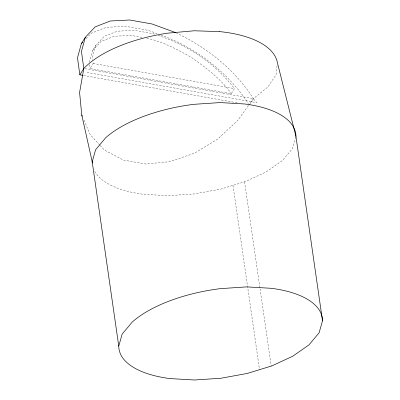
<?xml version="1.0" encoding="UTF-8"?>
<svg xmlns="http://www.w3.org/2000/svg" width="400" height="400" viewBox="0 0 400 400"><rect width="100%" height="100%" fill="white"/><g stroke="black" fill="none" stroke-linecap="round" stroke-linejoin="round"><path stroke-width="0.3" stroke-dasharray="2 1.5" d="M277.055 65.73L276.035 74.77L267.845 87.035L253.38 98.665L248.715 105.15M89.355 62.265L92.585 50.44L95.76 45.365L104.335 36.305L117.465 31.19L134.25 30.325L153.58 33.765L155.87 34.605M95.76 45.365L92.365 57.785L92.6 59.485M295.785 137.04L292.545 148.495L282.43 160.57L266.29 171.86L245.235 181.605L220.69 189.135L194.33 193.94L167.955 195.695L143.36 194.27A99.795 43.59 -8.2 0 1 94.135 170.165M158.16 35.44C187.935 45.195 215.415 63.61 234.455 88.6L231.28 93.675L89.975 68.525L93.15 63.45L92.915 61.75M249.41 105.01L253.38 98.665C234.945 69.61 207.085 47.74 176.3 32.94M248.36 105.645L237.6 120.61L217.47 139.225L194.36 153.235L169.85 161.685L145.605 164.005L123.28 160.03L104.4 150.035L100.235 145.525M86.075 38.66L91.205 33.235L106.335 27.34L125.72 26.345L148.045 30.32L157.89 33.915M92.585 50.44L101.16 41.38L114.29 36.265L131.075 35.4L143.155 37.55M244.525 181.84L259.945 288.175M146.78 38.195C162.78 41.64 177.42 49.435 191.525 57.505C206.15 67.84 220.885 78.875 231.28 93.675M93.15 63.45L234.455 88.6M85.035 68.7L253.38 98.665L256.69 102.675L87.12 72.495M83.525 75.485L238.35 103.04M160.785 34.97C195.94 47.76 227.755 72.13 248.315 103.5M99.82 145.075L90.24 134.705L83.47 119M260.03 288.795L271.175 366.105M232.96 185.37L259.52 369.68M89.425 64.56L89.975 68.525"/><path stroke-width="0.6" d="M175.755 32.645L152.015 23.975L129.69 20L110.305 20.995L95.175 26.89L85.34 37.285L81.37 43.63L77.49 57.82L79.84 74.83L82.91 75.375M85.34 37.285L81.46 51.475L83.81 68.485L79.585 92.485L81.78 115.075L92.2 161.8L118.76 346.105A99.795 43.59 -8.2 0 0 169.915 378.58L194.515 380L220.89 378.25L247.25 373.445L271.79 365.915L292.85 356.17L308.985 344.875L319.105 332.805L322.51 320.775L295.95 136.47L277.4 62.715A99.795 44.4 -7.5 0 0 219.595 31.6M118.76 346.105L122.165 334.075L132.28 322.005A104.805 45.78 -8.2 0 1 220.38 288.635L246.755 286.88L271.35 288.305A99.795 43.59 -8.2 0 1 322.515 320.775M79.84 74.83L83.81 68.485A104.805 46.63 -7.5 0 1 167.72 33.155L194.285 30.775L219.59 31.605M81.37 43.63L82.65 42.275M81.78 115.075L82.26 116.195M295.955 136.47A99.795 43.59 -8.2 0 0 244.795 103.99L220.195 102.575L193.82 104.325A104.805 45.78 -8.2 0 0 105.73 137.7L95.605 149.77L92.2 161.8A99.795 43.59 -8.2 0 0 92.235 163.02"/></g></svg>
